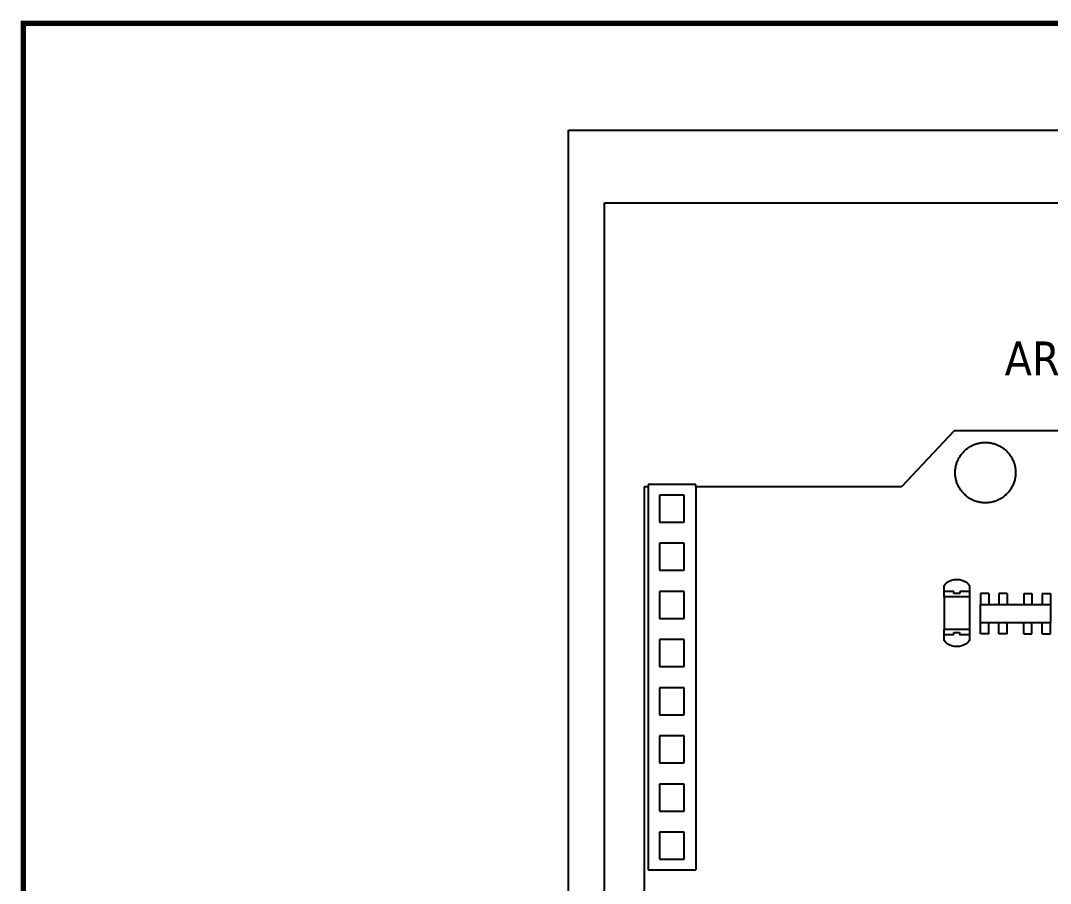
# Model space of a CAD drawing. Header units: inches. Extents: x 0 to 16.6, y 0 to 10.6.
# Drawn here: x 0.361 to 3.912, y 7.652 to 10.628 of the extents above; entities that cross this region are included whole.
import ezdxf
from ezdxf.enums import TextEntityAlignment as Align

# ---------------------------------------------------------------- set-up
doc = ezdxf.new("R2010")
doc.units = ezdxf.units.IN
doc.header["$LTSCALE"] = 0.5
doc.header["$MEASUREMENT"] = 0
doc.layers.add('Edges', color=7, linetype='Continuous')
doc.layers.add('TITLEBLOCK', color=7, linetype='Continuous')
doc.styles.add('Tahoma', font='tahoma.ttf')
doc.styles.add('TAHOMA_STANDARD', font='tahoma.ttf')

# ---------------------------------------------------------------- blocks, each defined once
blk = doc.blocks.new('Arduino Uno pl')
at = {"layer": 'Edges'}
for p, q in [((-15.06, 42.565), (-17.8, 39.648)), ((17.008, 42.565), (-15.06, 42.565)), ((-31.18, 39.648), (-31.18, -26.106)), ((-30.974, 39.648), (-31.18, 39.648)), ((-28.501, 39.769), (-30.974, 39.769)), ((-30.974, 39.769), (-30.974, 39.648)), ((-30.974, 39.648), (-30.974, 19.733)), ((-28.501, 39.648), (-28.501, 39.769)), ((-17.8, 39.648), (-28.501, 39.648)), ((-28.501, 39.648), (-28.501, 19.733)), ((-29.099, 39.218), (-30.376, 39.218)), ((-30.376, 39.218), (-30.376, 37.816)), ((-29.099, 37.816), (-29.099, 39.218)), ((-30.376, 37.816), (-29.099, 37.816)), ((-29.099, 36.714), (-30.376, 36.714)), ((-30.376, 36.714), (-30.376, 35.311)), ((-29.099, 35.311), (-29.099, 36.714)), ((-30.376, 35.311), (-29.099, 35.311)), ((-15.192, 34.794), (-15.06, 34.822)), ((-15.06, 34.822), (-14.923, 34.832)), ((-14.923, 34.832), (-14.786, 34.822)), ((-14.786, 34.822), (-14.655, 34.794)), ((-15.575, 34.518), (-15.509, 34.606)), ((-15.575, 34.204), (-15.575, 34.518)), ((-15.509, 34.606), (-15.421, 34.683)), ((-15.421, 34.683), (-15.314, 34.747)), ((-15.314, 34.747), (-15.192, 34.794)), ((-14.655, 34.794), (-14.533, 34.747)), ((-14.533, 34.747), (-14.426, 34.683)), ((-14.426, 34.683), (-14.338, 34.606)), ((-14.338, 34.606), (-14.271, 34.518)), ((-14.271, 34.518), (-14.271, 34.204)), ((-29.099, 34.209), (-30.376, 34.209)), ((-30.376, 34.209), (-30.376, 32.807)), ((-29.099, 32.807), (-29.099, 34.209)), ((-15.07, 34.204), (-15.575, 34.204)), ((-15.575, 33.933), (-15.575, 34.204)), ((-14.271, 33.933), (-15.575, 33.933)), ((-15.575, 33.933), (-15.575, 32.242)), ((-15.07, 34.101), (-15.07, 34.204)), ((-14.768, 34.101), (-15.07, 34.101)), ((-14.271, 34.204), (-14.768, 34.204)), ((-14.768, 34.204), (-14.768, 34.101)), ((-14.271, 34.204), (-14.271, 33.933)), ((-14.271, 33.933), (-14.271, 32.242)), ((-13.261, 34.098), (-13.69, 34.098)), ((-13.69, 34.098), (-13.69, 33.524)), ((-13.261, 34.098), (-13.261, 33.524)), ((-12.733, 34.098), (-12.733, 33.524)), ((-12.305, 34.098), (-12.733, 34.098)), ((-12.305, 34.098), (-12.305, 33.524)), ((-11.447, 34.098), (-11.447, 33.524)), ((-11.447, 34.098), (-11.018, 34.098)), ((-11.018, 34.098), (-11.018, 33.524)), ((-10.49, 34.098), (-10.49, 33.524)), ((-10.49, 34.098), (-10.061, 34.098)), ((-10.061, 34.098), (-10.061, 33.524)), ((-13.69, 33.524), (-13.261, 33.524)), ((-13.69, 32.573), (-13.69, 33.524)), ((-13.261, 33.524), (-12.733, 33.524)), ((-12.733, 33.524), (-12.305, 33.524)), ((-12.305, 33.524), (-11.447, 33.524)), ((-11.447, 33.524), (-11.018, 33.524)), ((-11.018, 33.524), (-10.49, 33.524)), ((-10.49, 33.524), (-10.061, 33.524)), ((-10.061, 33.524), (-10.061, 32.573)), ((-30.376, 32.807), (-29.099, 32.807)), ((-15.575, 32.242), (-14.271, 32.242)), ((-15.575, 31.971), (-15.575, 32.242)), ((-14.271, 32.242), (-14.271, 31.971)), ((-13.69, 31.999), (-13.69, 32.573)), ((-13.261, 32.573), (-13.69, 32.573)), ((-13.261, 31.999), (-13.261, 32.573)), ((-12.733, 32.573), (-13.261, 32.573)), ((-12.733, 31.999), (-12.733, 32.573)), ((-12.305, 32.573), (-12.733, 32.573)), ((-12.305, 31.999), (-12.305, 32.573)), ((-11.447, 32.573), (-12.305, 32.573)), ((-11.447, 31.999), (-11.447, 32.573)), ((-11.018, 32.573), (-11.447, 32.573)), ((-11.018, 31.999), (-11.018, 32.573)), ((-10.49, 32.573), (-11.018, 32.573)), ((-10.49, 31.999), (-10.49, 32.573)), ((-10.061, 32.573), (-10.49, 32.573)), ((-10.061, 31.999), (-10.061, 32.573)), ((-29.099, 31.705), (-30.376, 31.705)), ((-30.376, 31.705), (-30.376, 30.302)), ((-29.099, 30.302), (-29.099, 31.705)), ((-15.575, 31.971), (-15.078, 31.971)), ((-15.575, 31.656), (-15.575, 31.971)), ((-15.509, 31.568), (-15.575, 31.656)), ((-15.078, 32.074), (-14.777, 32.074)), ((-15.078, 31.971), (-15.078, 32.074)), ((-14.777, 32.074), (-14.777, 31.971)), ((-14.777, 31.971), (-14.271, 31.971)), ((-14.271, 31.656), (-14.338, 31.568)), ((-14.271, 31.971), (-14.271, 31.656)), ((-13.261, 31.999), (-13.69, 31.999)), ((-12.305, 31.999), (-12.733, 31.999)), ((-11.447, 31.999), (-11.018, 31.999)), ((-10.49, 31.999), (-10.061, 31.999)), ((-15.421, 31.491), (-15.509, 31.568)), ((-15.314, 31.428), (-15.421, 31.491)), ((-15.192, 31.381), (-15.314, 31.428)), ((-15.06, 31.352), (-15.192, 31.381)), ((-14.923, 31.342), (-15.06, 31.352)), ((-14.786, 31.352), (-14.923, 31.342)), ((-14.655, 31.381), (-14.786, 31.352)), ((-14.533, 31.428), (-14.655, 31.381)), ((-14.426, 31.491), (-14.533, 31.428)), ((-14.338, 31.568), (-14.426, 31.491)), ((-30.376, 30.302), (-29.099, 30.302)), ((-29.099, 29.2), (-30.376, 29.2)), ((-30.376, 29.2), (-30.376, 27.797)), ((-29.099, 27.797), (-29.099, 29.2)), ((-30.376, 27.797), (-29.099, 27.797)), ((-29.099, 26.696), (-30.376, 26.696)), ((-30.376, 26.696), (-30.376, 25.293)), ((-29.099, 25.293), (-29.099, 26.696)), ((-30.376, 25.293), (-29.099, 25.293)), ((-29.099, 24.191), (-30.376, 24.191)), ((-30.376, 24.191), (-30.376, 22.788)), ((-29.099, 22.788), (-29.099, 24.191)), ((-30.376, 22.788), (-29.099, 22.788)), ((-29.099, 21.686), (-30.376, 21.686)), ((-30.376, 21.686), (-30.376, 20.284)), ((-29.099, 20.284), (-29.099, 21.686)), ((-30.376, 20.284), (-29.099, 20.284)), ((-30.974, 19.733), (-28.501, 19.733))]:
    blk.add_line(p, q, dxfattribs=at)
blk.add_lwpolyline([(-14.245, 39.038), (-14.288, 39.065), (-14.331, 39.094), (-14.373, 39.124), (-14.414, 39.155), (-14.453, 39.188), (-14.492, 39.222), (-14.53, 39.257), (-14.566, 39.293), (-14.601, 39.33), (-14.635, 39.369), (-14.667, 39.409), (-14.699, 39.45), (-14.729, 39.491), (-14.757, 39.534), (-14.784, 39.578), (-14.81, 39.622), (-14.834, 39.667), (-14.857, 39.713), (-14.878, 39.76), (-14.898, 39.808), (-14.916, 39.856), (-14.932, 39.904), (-14.947, 39.954), (-14.961, 40.003), (-14.972, 40.053), (-14.982, 40.104), (-14.991, 40.154), (-14.998, 40.205), (-15.003, 40.256), (-15.006, 40.308), (-15.008, 40.359), (-15.008, 40.41), (-15.006, 40.462), (-15.003, 40.513), (-14.998, 40.564), (-14.991, 40.615), (-14.982, 40.666), (-14.972, 40.716), (-14.961, 40.766), (-14.948, 40.816), (-14.933, 40.865), (-14.916, 40.914), (-14.898, 40.962), (-14.878, 41.009), (-14.857, 41.056), (-14.834, 41.102), (-14.81, 41.147), (-14.785, 41.192), (-14.757, 41.235), (-14.729, 41.278), (-14.699, 41.32), (-14.668, 41.361), (-14.635, 41.4), (-14.601, 41.439), (-14.566, 41.477), (-14.53, 41.513), (-14.492, 41.548), (-14.454, 41.582), (-14.414, 41.615), (-14.373, 41.646), (-14.332, 41.676), (-14.289, 41.704), (-14.245, 41.731), (-14.201, 41.757), (-14.155, 41.781), (-14.109, 41.804), (-14.063, 41.825), (-14.015, 41.845), (-13.967, 41.863), (-13.918, 41.88), (-13.869, 41.894), (-13.82, 41.908), (-13.77, 41.919), (-13.719, 41.929), (-13.668, 41.938), (-13.618, 41.945), (-13.566, 41.95), (-13.515, 41.953), (-13.464, 41.955), (-13.412, 41.955), (-13.361, 41.953), (-13.31, 41.95), (-13.259, 41.945), (-13.208, 41.938), (-13.157, 41.93), (-13.107, 41.92), (-13.057, 41.908), (-13.007, 41.895), (-12.958, 41.88), (-12.909, 41.863), (-12.861, 41.845), (-12.814, 41.825), (-12.767, 41.804), (-12.721, 41.782), (-12.675, 41.757), (-12.631, 41.732), (-12.587, 41.705), (-12.545, 41.676), (-12.503, 41.646), (-12.462, 41.615), (-12.422, 41.582), (-12.384, 41.548), (-12.346, 41.513), (-12.31, 41.477), (-12.275, 41.439), (-12.241, 41.401), (-12.208, 41.361), (-12.177, 41.32), (-12.147, 41.279), (-12.119, 41.236), (-12.091, 41.192), (-12.066, 41.148), (-12.041, 41.102), (-12.019, 41.056), (-11.998, 41.01), (-11.978, 40.962), (-11.96, 40.914), (-11.943, 40.865), (-11.928, 40.816), (-11.915, 40.767), (-11.903, 40.717), (-11.893, 40.666), (-11.885, 40.616), (-11.878, 40.565), (-11.873, 40.513), (-11.87, 40.462), (-11.868, 40.411), (-11.868, 40.359), (-11.87, 40.308), (-11.873, 40.257), (-11.878, 40.206), (-11.885, 40.155), (-11.893, 40.104), (-11.903, 40.054), (-11.915, 40.004), (-11.928, 39.954), (-11.943, 39.905), (-11.96, 39.856), (-11.978, 39.808), (-11.997, 39.761), (-12.019, 39.714), (-12.041, 39.668), (-12.065, 39.623), (-12.091, 39.578), (-12.118, 39.534), (-12.147, 39.492), (-12.177, 39.45), (-12.208, 39.409), (-12.241, 39.369), (-12.274, 39.331), (-12.31, 39.293), (-12.346, 39.257), (-12.383, 39.222), (-12.422, 39.188), (-12.462, 39.155), (-12.502, 39.124), (-12.544, 39.094), (-12.587, 39.066), (-12.631, 39.038), (-12.675, 39.013), (-12.72, 38.989), (-12.766, 38.966), (-12.813, 38.945), (-12.861, 38.925), (-12.909, 38.907), (-12.957, 38.89), (-13.007, 38.875), (-13.056, 38.862), (-13.106, 38.85), (-13.157, 38.84), (-13.207, 38.832), (-13.258, 38.825), (-13.309, 38.82), (-13.361, 38.817), (-13.412, 38.815), (-13.463, 38.815), (-13.515, 38.817), (-13.566, 38.82), (-13.617, 38.825), (-13.668, 38.832), (-13.719, 38.84), (-13.769, 38.85), (-13.819, 38.862), (-13.869, 38.875), (-13.918, 38.89), (-13.967, 38.907), (-14.015, 38.925), (-14.062, 38.944), (-14.109, 38.966), (-14.155, 38.988), (-14.2, 39.013)], close=True, dxfattribs=at)
at = {"layer": 'Edges', "insert": (-12.436, 45.408), "char_height": 1.76179, "attachment_point": 7, "style": 'Tahoma'}
blk.add_mtext('ARDUINO UNO ', dxfattribs=at)
blk = doc.blocks.new('TR_FDP_ANSI_B_EN')
at = {"color": 7, "const_width": 0.0185}
blk.add_lwpolyline([(0.37, 10.619), (16.62, 10.619), (16.62, 0.37), (0.37, 0.37)], close=True, dxfattribs=at)
at = {"color": 7, "style": 'TAHOMA_STANDARD'}
blk.add_attdef('#APP_NAME', text='', height=0.15, rotation=90, dxfattribs=at).set_placement((0.25, 0.375), align=Align.MIDDLE_LEFT)
for tag, height, p in [('#FOLIO_TZ_0_L1', 0.185, (8.1771, 1.2403)), ('#PROJECT_DWG_OFFICE', 0.148, (2.8222, 1.2527)), ('#PROJECT_DWG_OFFICE_ADDRESS_1', 0.111, (2.8222, 1.0441)), ('#FOLIO_TZ_1_L1', 0.148, (8.1797, 0.957)), ('#PROJECT_DWG_OFFICE_ADDRESS_2', 0.111, (2.8222, 0.8939)), ('#FOLIO_TZ_2_L1', 0.148, (8.1775, 0.7455)), ('#PROJECT_DWG_OFFICE_ADDRESS_3', 0.111, (2.8222, 0.7376))]:
    blk.add_attdef(tag, text='', height=height, dxfattribs=at).set_placement(p, align=Align.CENTER)
for tag, height, p in [('#REV_NO_-0', 0.1, (11.62, 1.38)), ('#REV_NO_-1', 0.1, (11.62, 1.2)), ('#REV_NO', 0.148, (16.226, 1.1679)), ('#REV_NO_-2', 0.1, (11.62, 1.01)), ('#FOLIO_TAG', 0.148, (16.226, 0.6129))]:
    blk.add_attdef(tag, text='', height=height, dxfattribs=at).set_placement(p, align=Align.MIDDLE_CENTER)
for tag, height, p in [('#REV_CREATED_ON_-0', 0.1, (11.83, 1.38)), ('#REV_CREATED_BY_-0', 0.1, (12.57, 1.38)), ('#REV_NO_-0_TZ_0_L1', 0.1, (13.31, 1.38)), ('#REV_CREATED_ON_-1', 0.1, (11.83, 1.2)), ('#REV_CREATED_BY_-1', 0.1, (12.57, 1.2)), ('#REV_NO_-1_TZ_0_L1', 0.1, (13.31, 1.2)), ('#REV_CREATED_ON_-2', 0.1, (11.83, 1.01)), ('#REV_CREATED_BY_-2', 0.1, (12.57, 1.01)), ('#REV_NO_-2_TZ_0_L1', 0.1, (13.31, 1.01)), ('#FOLIO_LOC_TAG', 0.1295, (5.7103, 0.5156))]:
    blk.add_attdef(tag, text='', height=height, dxfattribs=at).set_placement(p, align=Align.MIDDLE_LEFT)
for tag, p, height in [('##BUNDLE_TX_0_L1', (11.4581, 0.5998), 0.08), ('##BUNDLE_TX_1_L1', (14.0581, 0.5998), 0.08), ('#BUNDLE_TX_0', (11.5081, 0.4498), 0.0925), ('#BUNDLE_TX_1', (14.1078, 0.4498), 0.0925)]:
    blk.add_attdef(tag, p, '', height=height, dxfattribs=at)
blk.add_attdef('#PROJECT_CONTRACT_NUM', text='', height=0.1295, dxfattribs=at).set_placement((1.3967, 0.4183), align=Align.BOTTOM_LEFT)
blk.add_attdef('#FOLIO_LOC_TZ_0_L1', text='', height=0.1295, dxfattribs=at).set_placement((11.354, 0.5156), align=Align.MIDDLE_RIGHT)
at = {"color": 7, "style": 'TAHOMA_STANDARD', "oblique": 15, "width": 2.071003}
blk.add_attdef('#ELVER', text='', height=0.0447, dxfattribs=at).set_placement((1.5, 0.25), align=Align.MIDDLE_LEFT)

msp = doc.modelspace()

# ---------------------------------------------------------------- linework, layer by layer
at = {"color": 241, "linetype": 'Continuous'}
for points in [[(2.25, 10.25), (6.875, 10.25)], [(2.25, 6.0405), (2.25, 10.25)], [(2.375, 10), (6.75, 10)], [(2.375, 5.8744), (2.375, 10)]]:
    msp.add_lwpolyline(points, dxfattribs=at)

# ---------------------------------------------------------------- block references
at = {"xscale": 0.0663341395878071, "yscale": 0.0663341395878071, "zscale": 0.0663341395878071, "rotation": 360}
msp.add_blockref('Arduino Uno pl', (4.5796, 6.3903), dxfattribs=at)
at = {"layer": 'TITLEBLOCK'}
msp.add_blockref('TR_FDP_ANSI_B_EN', (0, 0), dxfattribs=at)

doc.saveas('drawing.dxf')
